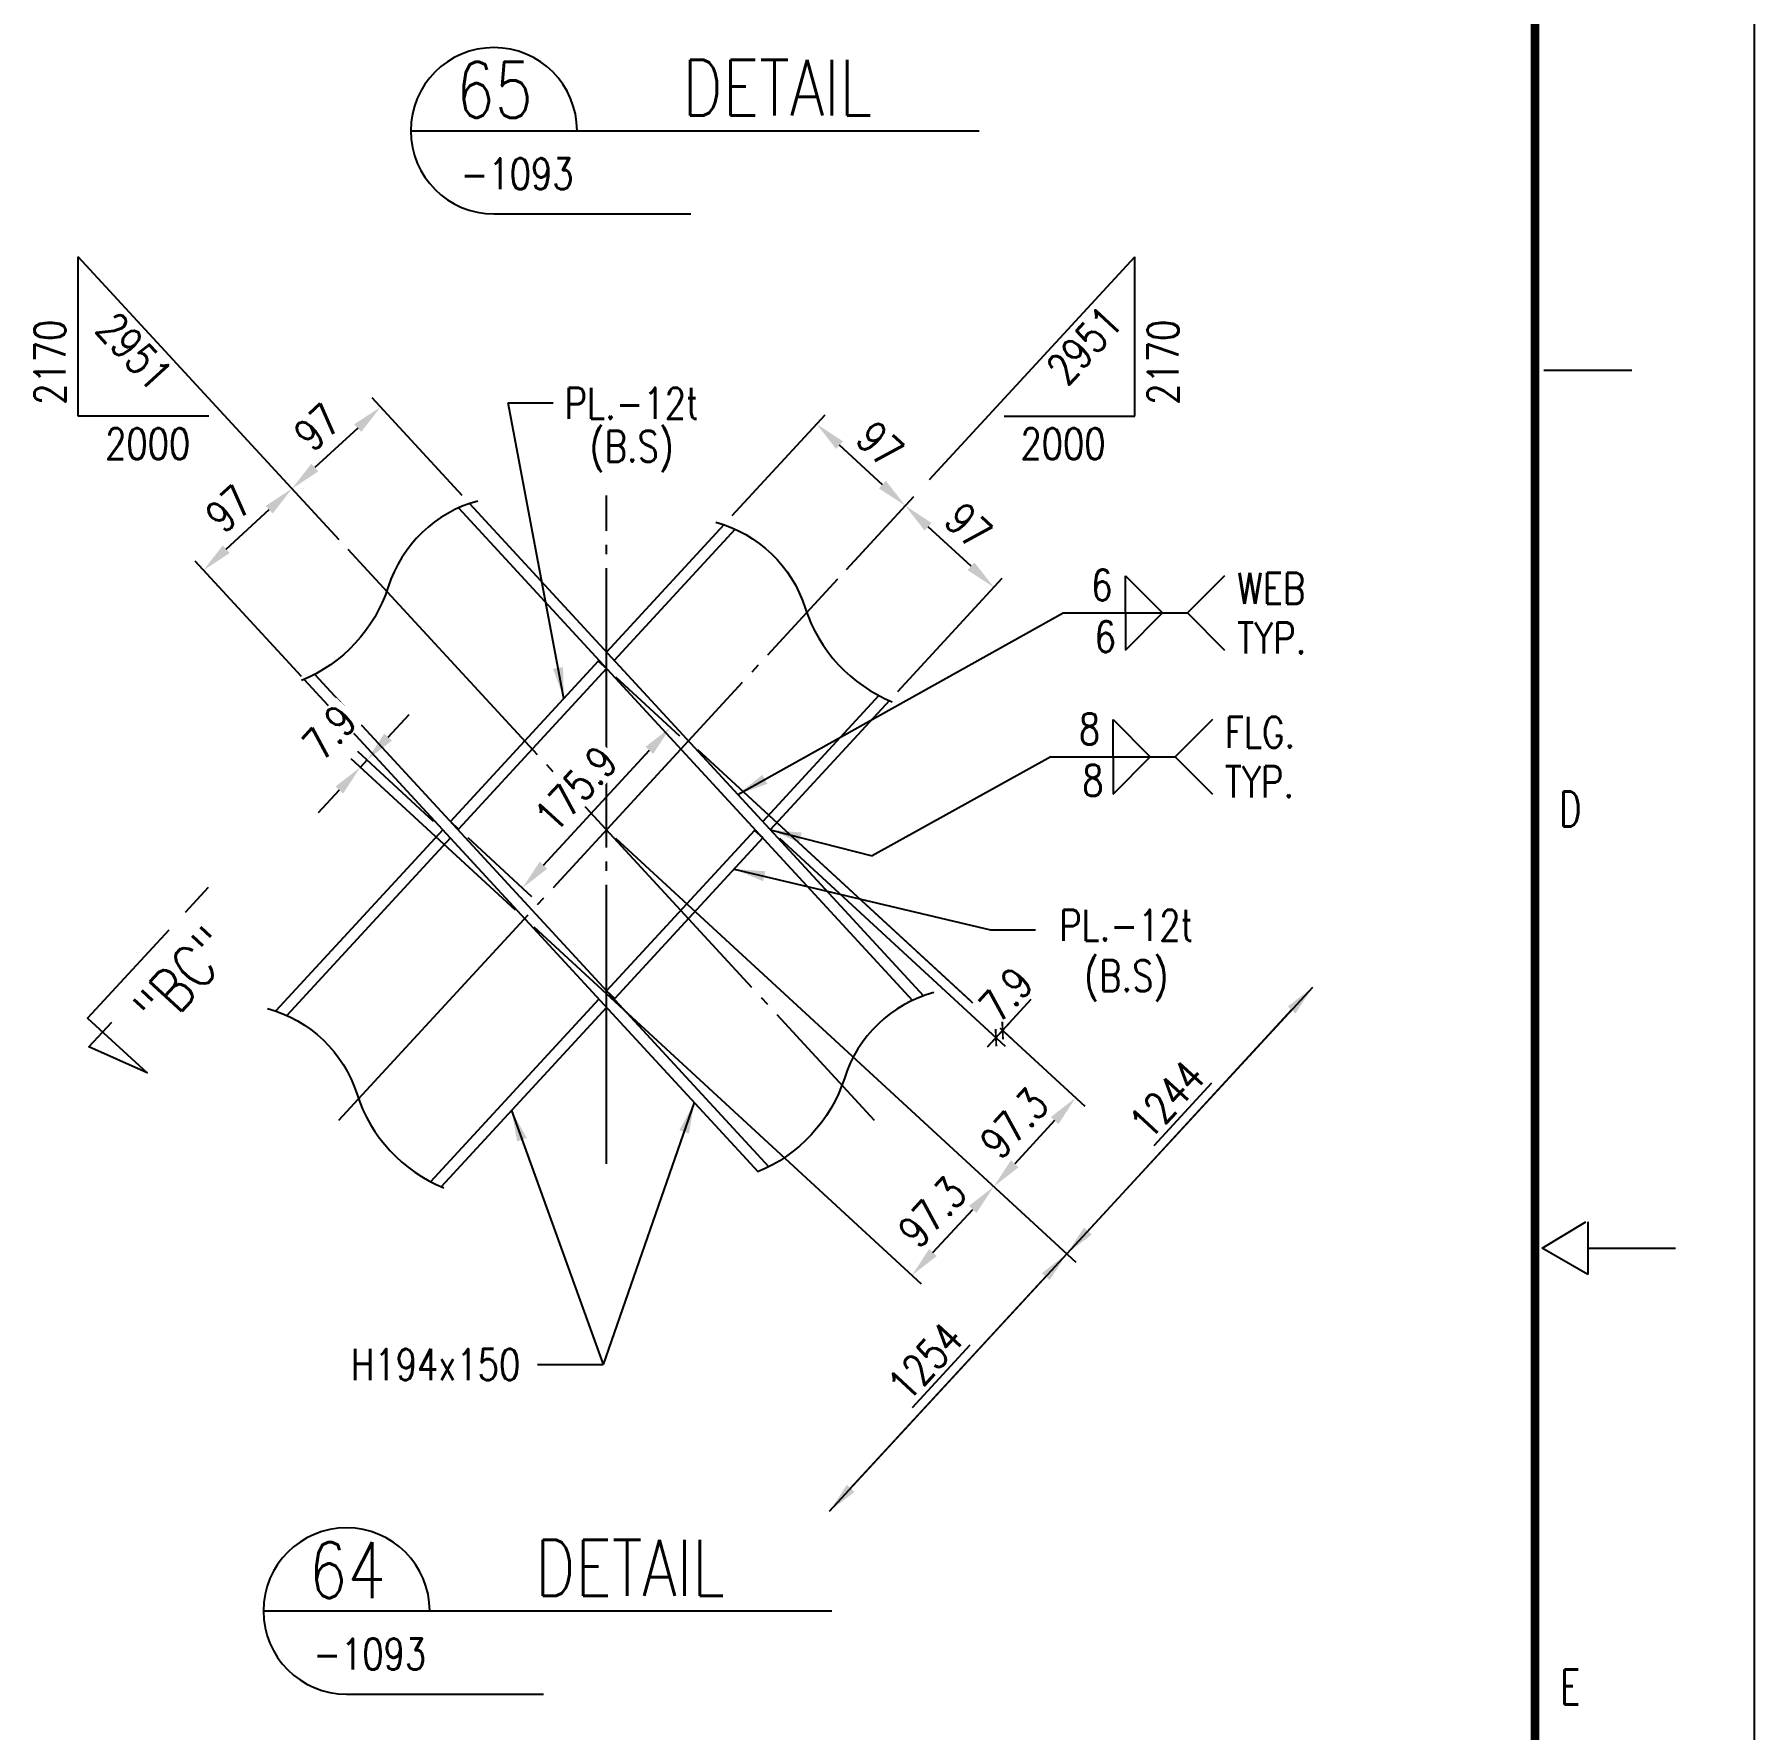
# Model space of a CAD drawing. Header units: millimetres. Extents: x 0 to 232280, y -26939 to 23794.
# Drawn here: x 136959 to 142501, y -16405 to -10941 of the extents above; entities that cross this region are included whole.
import ezdxf
from ezdxf.enums import TextEntityAlignment as Align

# ---------------------------------------------------------------- set-up
doc = ezdxf.new("R2010")
doc.units = ezdxf.units.MM
doc.header["$LTSCALE"] = 30
doc.linetypes.add('JNK-CENTER', pattern=[34, 30, -1.5, 1, -1.5])
for name, color, linetype in [('CEN-R', 1, 'JNK-CENTER'), ('CON-C', 4, 'Continuous'), ('CON-G', 3, 'Continuous'), ('CON-W', 7, 'Continuous'), ('CON-Y', 2, 'Continuous'), ('Dim-W', 7, 'Continuous'), ('TXT-Y', 2, 'Continuous')]:
    doc.layers.add(name, color=color, linetype=linetype)
doc.styles.add('ROMANS', font='ROMANS.shx', dxfattribs={"width": 0.8})
doc.styles.add('SIMPLEX', font='simplex.shx', dxfattribs={"width": 0.8})
doc.dimstyles.new('DIM40x4', dxfattribs={"dimscale": 40, "dimtxt": 2.5, "dimasz": 2.5, "dimexe": 1, "dimexo": 1, "dimgap": 1, "dimtad": 1, "dimdec": 1, "dimlfac": 0.25, "dimdsep": 46, "dimtxsty": 'SIMPLEX', "dimcen": 2.5, "dimclrd": 7, "dimclre": 7, "dimclrt": 2, "dimadec": 1, "dimazin": 2, "dimtfac": 1, "dimtdec": 1, "dimtmove": 2, "dimatfit": 3, "dimfxl": 1, "dimtfill": 1, "dimtolj": 1, "dimtzin": 0, "dimarcsym": 1})

# ---------------------------------------------------------------- blocks, each defined once
blk = doc.blocks.new('TITLE')
at = {"color": 7}
for p, q in [((841, 0), (841, 594.85)), ((824.02, 371.87), (831.1, 371.87)), ((823.88, 301.14), (827.42, 303.26)), ((827.56, 303.26), (827.56, 299.02)), ((827.56, 299.02), (823.88, 301.14)), ((827.56, 301.14), (834.63, 301.14))]:
    blk.add_line(p, q, dxfattribs=at)
at = {"color": 7, "const_width": 0.707}
blk.add_lwpolyline([(823.32, 17.33), (823.32, 577.17)], dxfattribs=at)
at = {"color": 7, "style": 'ROMANS', "width": 0.7}
for s, p in [('D', (826.15, 336.51)), ('E', (826.15, 265.77))]:
    blk.add_text(s, height=2.83, dxfattribs=at).set_placement(p, align=Align.MIDDLE)
blk = doc.blocks.new('SECTITLE')
at = {"layer": 'CON-G'}
for p, q in [((-1.7, 0), (44.1, 0)), ((5, -6.7), (20.86, -6.7))]:
    blk.add_line(p, q, dxfattribs=at)
blk.add_arc((5, 0), 6.7, 0, 270, dxfattribs=at)
at = {"layer": 'CON-C', "style": 'SIMPLEX', "width": 0.8}
for tag, p in [('ELEVATION', (27.83, 1.22)), ('A', (5.06, 1.04))]:
    blk.add_attdef(tag, text='', height=4.5, dxfattribs=at).set_placement(p, align=Align.CENTER)
at = {"layer": 'CON-Y', "style": 'SIMPLEX', "width": 0.8}
blk.add_attdef('SCALE', text='', height=2.5, dxfattribs=at).set_placement((44.9, -3.72), align=Align.RIGHT)
blk.add_attdef('H0000-0000', (1.54, -4.72), '', height=2.5, dxfattribs=at)
blk = doc.blocks.new('*D4076')
at = {"layer": 'DEFPOINTS', "color": 0, "ltscale": 0.5, "transparency": 16777216}
for p in [(138802.1, -13504.5), (141077.2, -14011.8), (141077.2, -14011.8)]:
    blk.add_point(p, dxfattribs=at)
at = {"layer": 'Dim-W', "color": 7, "lineweight": -2, "ltscale": 0.5, "transparency": 16777216}
for p, q in [((138831.5, -13531.6), (140314.5, -14898.4)), ((140352.9, -14797.8), (141009.5, -14085.4))]:
    blk.add_line(p, q, dxfattribs=at)
at = {"layer": 'Dim-W', "color": 7, "ltscale": 0.5, "transparency": 16777216}
for points in [[(140997.2, -14074.1), (141021.7, -14096.7), (141077.2, -14011.8)], [(140340.6, -14786.5), (140365.1, -14809.1), (140285.1, -14871.3)]]:
    blk.add_solid(points, dxfattribs=at)
at = {"layer": 'Dim-W', "color": 2, "ltscale": 0.5, "transparency": 16777216, "insert": (140607.6, -14373.8), "char_height": 100, "attachment_point": 5, "rotation": 47.3349, "style": 'SIMPLEX', "bg_fill": 3, "box_fill_scale": 1.1, "bg_fill_color": 256, "bg_fill_true_color": 13158600, "bg_fill_transparency": 0}
blk.add_mtext('\\A1;\\L1244', dxfattribs=at)
blk = doc.blocks.new('*D4077')
at = {"layer": 'DEFPOINTS', "color": 0, "ltscale": 0.5, "transparency": 16777216}
for p in [(140285.1, -14871.3), (140285.1, -14871.3), (139520.9, -15700.5)]:
    blk.add_point(p, dxfattribs=at)
at = {"layer": 'Dim-W', "color": 7, "lineweight": -2, "ltscale": 0.5, "transparency": 16777216}
blk.add_line((139588.6, -15627), (140217.3, -14944.8), dxfattribs=at)
at = {"layer": 'Dim-W', "color": 7, "ltscale": 0.5, "transparency": 16777216}
for points in [[(140205.1, -14933.5), (140229.6, -14956.1), (140285.1, -14871.3)], [(139576.4, -15615.7), (139600.9, -15638.3), (139520.9, -15700.5)]]:
    blk.add_solid(points, dxfattribs=at)
at = {"layer": 'Dim-W', "color": 2, "ltscale": 0.5, "transparency": 16777216, "insert": (139829.4, -15218.1), "char_height": 100, "attachment_point": 5, "rotation": 47.3349, "style": 'SIMPLEX', "bg_fill": 3, "box_fill_scale": 1.1, "bg_fill_color": 256, "bg_fill_true_color": 13158600, "bg_fill_transparency": 0}
blk.add_mtext('\\A1;\\L1254', dxfattribs=at)
blk = doc.blocks.new('*D4078')
at = {"layer": 'DEFPOINTS', "color": 0, "ltscale": 0.5, "transparency": 16777216}
for p in [(139065.9, -13218.3), (140049.8, -14654.4), (140049.8, -14654.4)]:
    blk.add_point(p, dxfattribs=at)
at = {"layer": 'Dim-W', "color": 7, "lineweight": -2, "ltscale": 0.5, "transparency": 16777216}
for p, q in [((139095.4, -13245.4), (140343, -14395.3)), ((140245.8, -14441.7), (140117.6, -14580.9))]:
    blk.add_line(p, q, dxfattribs=at)
at = {"layer": 'Dim-W', "color": 7, "ltscale": 0.5, "transparency": 16777216}
for points in [[(140233.6, -14430.4), (140258.1, -14453), (140313.6, -14368.2)], [(140105.3, -14569.6), (140129.8, -14592.2), (140049.8, -14654.4)]]:
    blk.add_solid(points, dxfattribs=at)
at = {"layer": 'Dim-W', "color": 2, "ltscale": 0.5, "transparency": 16777216, "insert": (140115.5, -14450.3), "char_height": 100, "attachment_point": 5, "rotation": 47.3349, "style": 'SIMPLEX', "bg_fill": 3, "box_fill_scale": 1.1, "bg_fill_color": 256, "bg_fill_true_color": 13158600, "bg_fill_transparency": 0}
blk.add_mtext('\\A1;97.3', dxfattribs=at)
blk = doc.blocks.new('*D4079')
at = {"layer": 'DEFPOINTS', "color": 0, "ltscale": 0.5, "transparency": 16777216}
for p in [(138538.3, -13790.8), (140049.8, -14654.4), (140049.8, -14654.4)]:
    blk.add_point(p, dxfattribs=at)
at = {"layer": 'Dim-W', "color": 7, "lineweight": -2, "ltscale": 0.5, "transparency": 16777216}
for p, q in [((138567.7, -13817.9), (139815.4, -14967.8)), ((139853.7, -14867.2), (139982, -14728))]:
    blk.add_line(p, q, dxfattribs=at)
at = {"layer": 'Dim-W', "color": 7, "ltscale": 0.5, "transparency": 16777216}
for points in [[(139969.8, -14716.7), (139994.3, -14739.3), (140049.8, -14654.4)], [(139841.5, -14855.9), (139866, -14878.5), (139786, -14940.7)]]:
    blk.add_solid(points, dxfattribs=at)
at = {"layer": 'Dim-W', "color": 2, "ltscale": 0.5, "transparency": 16777216, "insert": (139851.7, -14736.6), "char_height": 100, "attachment_point": 5, "rotation": 47.3349, "style": 'SIMPLEX', "bg_fill": 3, "box_fill_scale": 1.1, "bg_fill_color": 256, "bg_fill_true_color": 13158600, "bg_fill_transparency": 0}
blk.add_mtext('\\A1;97.3', dxfattribs=at)
blk = doc.blocks.new('*D4080')
at = {"layer": 'DEFPOINTS', "color": 0, "ltscale": 0.5, "transparency": 16777216}
for p in [(138274.5, -13504.5), (138538.3, -13790.8)]:
    blk.add_point(p, dxfattribs=at)
at = {"layer": 'Dim-W', "color": 7, "lineweight": -2, "ltscale": 0.5, "transparency": 16777216}
for p, q in [((138098.3, -13206.1), (138166, -13132.6)), ((138508.9, -13763.7), (137979.6, -13275.9)), ((138245, -13477.4), (138001.1, -13252.6)), ((137941.2, -13376.5), (137873.5, -13450))]:
    blk.add_line(p, q, dxfattribs=at)
at = {"layer": 'Dim-W', "color": 2, "ltscale": 0.5, "transparency": 16777216, "insert": (137909.5, -13189.7), "char_height": 100, "attachment_point": 5, "rotation": 47.3349, "style": 'SIMPLEX', "bg_fill": 3, "box_fill_scale": 1.1, "bg_fill_color": 256, "bg_fill_true_color": 13158600, "bg_fill_transparency": 0}
blk.add_mtext('\\A1;7.9', dxfattribs=at)
at = {"layer": 'DEFPOINTS', "color": 0, "ltscale": 0.5, "transparency": 16777216}
blk.add_point((138009, -13303), dxfattribs=at)
at = {"layer": 'Dim-W', "color": 7, "lineweight": -2, "ltscale": 0.5, "transparency": 16777216}
blk.add_line((138030.5, -13279.7), (138009, -13303), dxfattribs=at)
at = {"layer": 'Dim-W', "color": 7, "ltscale": 0.5, "transparency": 16777216}
for points in [[(138086, -13194.8), (138110.5, -13217.4), (138030.5, -13279.7)], [(137929, -13365.2), (137953.5, -13387.8), (138009, -13303)]]:
    blk.add_solid(points, dxfattribs=at)
blk = doc.blocks.new('_ArchTick')
at = {"color": 0, "linetype": 'ByBlock', "const_width": 0.15}
blk.add_lwpolyline([(-0.5, -0.5), (0.5, 0.5)], dxfattribs=at)
blk = doc.blocks.new('*D4081')
at = {"layer": 'DEFPOINTS', "color": 0, "ltscale": 0.5, "transparency": 16777216}
for p in [(139065.9, -13218.3), (139329.8, -13504.5)]:
    blk.add_point(p, dxfattribs=at)
at = {"layer": 'Dim-W', "color": 7, "lineweight": -2, "ltscale": 0.5, "transparency": 16777216}
for p, q in [((139095.4, -13245.4), (140107.7, -14178.4)), ((139359.2, -13531.6), (140086.3, -14201.7)), ((140078.3, -14151.3), (140105.4, -14121.9)), ((140056.8, -14174.6), (140029.7, -14204))]:
    blk.add_line(p, q, dxfattribs=at)
at = {"layer": 'Dim-W', "color": 2, "ltscale": 0.5, "transparency": 16777216, "insert": (140089, -14035.1), "char_height": 100, "attachment_point": 5, "rotation": 47.3349, "style": 'SIMPLEX', "bg_fill": 3, "box_fill_scale": 1.1, "bg_fill_color": 256, "bg_fill_true_color": 13158600, "bg_fill_transparency": 0}
blk.add_mtext('\\A1;7.9', dxfattribs=at)
at = {"layer": 'DEFPOINTS', "color": 0, "ltscale": 0.5, "transparency": 16777216}
blk.add_point((140078.3, -14151.3), dxfattribs=at)
at = {"layer": 'Dim-W', "color": 7, "lineweight": -2, "ltscale": 0.5, "transparency": 16777216}
blk.add_line((140056.8, -14174.6), (140078.3, -14151.3), dxfattribs=at)
at = {"layer": 'Dim-W', "color": 7, "lineweight": -2, "ltscale": 0.5, "transparency": 16777216, "xscale": 40, "yscale": 40, "zscale": 40}
for p, rotation in [((140078.3, -14151.3), 227.3348544954709), ((140056.8, -14174.6), 47.33485449547094)]:
    blk.add_blockref('_ArchTick', p, dxfattribs=dict(at, rotation=rotation))
blk = doc.blocks.new('*D4082')
at = {"layer": 'DEFPOINTS', "color": 0, "ltscale": 0.5, "transparency": 16777216}
for p in [(137788.9, -12405.1), (137968.3, -12599.8), (137846.8, -13040.5)]:
    blk.add_point(p, dxfattribs=at)
at = {"layer": 'Dim-W', "color": 7, "lineweight": -2, "ltscale": 0.5, "transparency": 16777216}
for p, q in [((137941.2, -12570.4), (137761.8, -12375.7)), ((137577.1, -12600.3), (137715.3, -12472.9)), ((137819.7, -13011.1), (137476.4, -12638.7))]:
    blk.add_line(p, q, dxfattribs=at)
at = {"layer": 'Dim-W', "color": 7, "ltscale": 0.5, "transparency": 16777216}
for points in [[(137704, -12460.6), (137726.6, -12485.2), (137788.9, -12405.1)], [(137565.8, -12588.1), (137588.4, -12612.6), (137503.6, -12668.1)]]:
    blk.add_solid(points, dxfattribs=at)
at = {"layer": 'Dim-W', "color": 2, "ltscale": 0.5, "transparency": 16777216, "insert": (137585.2, -12470.4), "char_height": 100, "attachment_point": 5, "rotation": 42.6651, "style": 'SIMPLEX', "bg_fill": 3, "box_fill_scale": 1.1, "bg_fill_color": 256, "bg_fill_true_color": 13158600, "bg_fill_transparency": 0}
blk.add_mtext('\\A1;97', dxfattribs=at)
blk = doc.blocks.new('*D4083')
at = {"layer": 'DEFPOINTS', "color": 0, "ltscale": 0.5, "transparency": 16777216}
for p in [(137788.9, -12405.1), (138363.7, -12456.3), (137968.3, -12599.8)]:
    blk.add_point(p, dxfattribs=at)
at = {"layer": 'Dim-W', "color": 7, "lineweight": -2, "ltscale": 0.5, "transparency": 16777216}
for p, q in [((138336.6, -12426.9), (138047.1, -12112.8)), ((138000.6, -12209.9), (137862.4, -12337.4)), ((137941.2, -12570.4), (137761.8, -12375.7))]:
    blk.add_line(p, q, dxfattribs=at)
at = {"layer": 'Dim-W', "color": 7, "ltscale": 0.5, "transparency": 16777216}
for points in [[(137989.3, -12197.7), (138011.9, -12222.2), (138074.2, -12142.2)], [(137851.1, -12325.1), (137873.7, -12349.6), (137788.9, -12405.1)]]:
    blk.add_solid(points, dxfattribs=at)
at = {"layer": 'Dim-W', "color": 2, "ltscale": 0.5, "transparency": 16777216, "insert": (137870.5, -12207.5), "char_height": 100, "attachment_point": 5, "rotation": 42.6651, "style": 'SIMPLEX', "bg_fill": 3, "box_fill_scale": 1.1, "bg_fill_color": 256, "bg_fill_true_color": 13158600, "bg_fill_transparency": 0}
blk.add_mtext('\\A1;97', dxfattribs=at)
blk = doc.blocks.new('*D4084')
at = {"layer": 'DEFPOINTS', "color": 0, "ltscale": 0.5, "transparency": 16777216}
for p in [(139479.4, -12197.2), (139180.3, -12521.6), (139547.8, -12695.4)]:
    blk.add_point(p, dxfattribs=at)
at = {"layer": 'Dim-W', "color": 7, "lineweight": -2, "ltscale": 0.5, "transparency": 16777216}
for p, q in [((139207.4, -12492.2), (139506.5, -12167.8)), ((139691.1, -12392.4), (139552.9, -12265)), ((139574.9, -12666), (139791.8, -12430.7))]:
    blk.add_line(p, q, dxfattribs=at)
at = {"layer": 'Dim-W', "color": 7, "ltscale": 0.5, "transparency": 16777216}
for points in [[(139564.2, -12252.7), (139541.6, -12277.2), (139479.4, -12197.2)], [(139702.4, -12380.1), (139679.8, -12404.6), (139764.7, -12460.1)]]:
    blk.add_solid(points, dxfattribs=at)
at = {"layer": 'Dim-W', "color": 2, "ltscale": 0.5, "transparency": 16777216, "insert": (139683, -12262.5), "char_height": 100, "attachment_point": 5, "rotation": 317.3349, "style": 'SIMPLEX', "bg_fill": 3, "box_fill_scale": 1.1, "bg_fill_color": 256, "bg_fill_true_color": 13158600, "bg_fill_transparency": 0}
blk.add_mtext('\\A1;97', dxfattribs=at)
blk = doc.blocks.new('*D4085')
at = {"layer": 'DEFPOINTS', "color": 0, "ltscale": 0.5, "transparency": 16777216}
for p in [(139764.7, -12460.1), (139574.9, -12666), (139713.4, -13088.3)]:
    blk.add_point(p, dxfattribs=at)
at = {"layer": 'Dim-W', "color": 7, "lineweight": -2, "ltscale": 0.5, "transparency": 16777216}
for p, q in [((139602, -12636.6), (139791.8, -12430.7)), ((139976.4, -12655.3), (139838.2, -12527.9)), ((139740.5, -13058.9), (140077.1, -12693.7))]:
    blk.add_line(p, q, dxfattribs=at)
at = {"layer": 'Dim-W', "color": 7, "ltscale": 0.5, "transparency": 16777216}
for points in [[(139849.5, -12515.7), (139826.9, -12540.2), (139764.7, -12460.1)], [(139987.7, -12643.1), (139965.1, -12667.6), (140050, -12723.1)]]:
    blk.add_solid(points, dxfattribs=at)
at = {"layer": 'Dim-W', "color": 2, "ltscale": 0.5, "transparency": 16777216, "insert": (139968.3, -12525.4), "char_height": 100, "attachment_point": 5, "rotation": 317.3349, "style": 'SIMPLEX', "bg_fill": 3, "box_fill_scale": 1.1, "bg_fill_color": 256, "bg_fill_true_color": 13158600, "bg_fill_transparency": 0}
blk.add_mtext('\\A1;97', dxfattribs=at)
blk = doc.blocks.new('*D4097')
at = {"layer": 'DEFPOINTS', "color": 0, "ltscale": 0.5, "transparency": 16777216}
for p in [(138802.1, -12985.1), (139008.1, -13174.9), (138325.4, -13502.4)]:
    blk.add_point(p, dxfattribs=at)
at = {"layer": 'Dim-W', "color": 7, "lineweight": -2, "ltscale": 0.5, "transparency": 16777216}
for p, q in [((138831.5, -13012.2), (139037.5, -13202.1)), ((138599.1, -13618.6), (138940.3, -13248.5)), ((138354.8, -13529.5), (138560.8, -13719.3))]:
    blk.add_line(p, q, dxfattribs=at)
at = {"layer": 'Dim-W', "color": 7, "ltscale": 0.5, "transparency": 16777216}
for points in [[(138928, -13237.2), (138952.6, -13259.8), (139008.1, -13174.9)], [(138586.9, -13607.4), (138611.4, -13629.9), (138531.4, -13692.2)]]:
    blk.add_solid(points, dxfattribs=at)
at = {"layer": 'Dim-W', "color": 2, "ltscale": 0.5, "transparency": 16777216, "insert": (138703.5, -13372.6), "char_height": 100, "attachment_point": 5, "rotation": 47.3349, "style": 'SIMPLEX', "bg_fill": 3, "box_fill_scale": 1.1, "bg_fill_color": 256, "bg_fill_true_color": 13158600, "bg_fill_transparency": 0}
blk.add_mtext('\\A1;175.9', dxfattribs=at)
blk = doc.blocks.new('SECMARK2')
at = {"layer": 'CON-C'}
blk.add_line((0, 0), (-2.72, 0), dxfattribs=at)
blk.add_lwpolyline([(-4.67, 0), (-14.32, 0), (-14.32, 6.51), (-15.93, 1.64), (-13.23, 1.64)], dxfattribs=at)
at = {"layer": 'CON-C', "style": 'SIMPLEX', "width": 0.8}
blk.add_attdef('TAG', (-12.98, 1.18), '', height=3.5, dxfattribs=at)

msp = doc.modelspace()

# ---------------------------------------------------------------- linework, layer by layer
for p, q in [((140473.62, -12805.91), (140473.62, -12685.91)), ((140473.62, -12685.91), (140593.62, -12805.91)), ((140473.62, -12805.91), (140473.62, -12925.91)), ((140473.62, -12925.91), (140593.62, -12805.91)), ((140433.93, -13269.31), (140433.93, -13149.31)), ((140433.93, -13149.31), (140553.93, -13269.31)), ((140433.93, -13269.31), (140433.93, -13389.31)), ((140433.93, -13389.31), (140553.93, -13269.31))]:
    msp.add_line(p, q)
at = {"layer": 'CEN-R'}
for p, q in [((138802.12, -14581.57), (138802.12, -12427.46)), ((138802.12, -14581.57), (138802.12, -12427.46)), ((137968.27, -12599.78), (139664.73, -14440.46)), ((137939.51, -14440.46), (139547.81, -12695.43))]:
    msp.add_line(p, q, dxfattribs=at)
at = {"layer": 'CON-G'}
for p, q in [((138325.05, -12467.51), (139787.66, -14054.45)), ((138360.89, -12453.27), (139822.98, -14039.66)), ((139180.34, -12521.63), (138802.12, -12932.01)), ((139216.17, -12535.87), (138826.59, -12958.57)), ((138775.64, -12960.73), (138298.94, -13477.96)), ((138775.64, -12960.73), (138802.12, -12985.13)), ((137827.86, -13019.95), (139290.28, -14606.7)), ((137861.83, -13003.69), (139324.66, -14590.88)), ((138802.12, -12985.13), (138325.41, -13502.36)), ((139679.4, -13072.05), (139305.29, -13477.96)), ((139713.37, -13088.31), (139329.77, -13504.52)), ((138274.46, -13504.52), (137736.22, -14088.52)), ((138298.94, -13477.96), (138325.41, -13502.36)), ((139278.82, -13506.68), (138802.12, -14023.91)), ((139278.82, -13506.68), (139305.29, -13531.08)), ((138298.94, -13531.08), (137772.05, -14102.76)), ((139305.29, -13531.08), (138828.59, -14048.31)), ((138777.64, -14050.47), (138235.28, -14638.94)), ((138802.12, -14023.91), (138828.59, -14048.31)), ((138802.12, -14077.03), (138269.25, -14655.2))]:
    msp.add_line(p, q, dxfattribs=at)
at = {"layer": 'CON-W'}
for p, q in [((140793.62, -12685.91), (140673.62, -12805.91)), ((140273.62, -12805.91), (140673.62, -12805.91)), ((140673.62, -12805.91), (140793.62, -12925.91)), ((140753.93, -13149.31), (140633.93, -13269.31)), ((140633.93, -13269.31), (140753.93, -13389.31))]:
    msp.add_line(p, q, dxfattribs=at)
for points in [[(138387.47, -12445.08, 0.2550891), (138098.89, -12722.08, -0.2205751), (137819.17, -13023.61, -0.2415798)], [(139153.76, -12513.44, -0.2550891), (139442.33, -12790.44, 0.2205751), (139722.06, -13091.97, 0.2415798)], [(139856.88, -14028.87, 0.2550891), (139568.31, -14305.86, -0.2205751), (139288.59, -14607.39, -0.2415798)], [(137709.64, -14080.33, -0.2550891), (137998.21, -14357.33, 0.2205751), (138277.94, -14658.86, 0.2415798)]]:
    msp.add_lwpolyline(points, format="xyb", dxfattribs=at)
at = {"layer": 'Dim-W', "ltscale": 0.5}
for p, q in [((137100.28, -12171.83), (137100.28, -11658.01)), ((139842.48, -12375.71), (140503.95, -11658.01)), ((140503.95, -12171.83), (140503.95, -11658.01)), ((138484.72, -12128.48), (138630.31, -12128.48)), ((137520.73, -12171.83), (137100.28, -12171.83)), ((140083.5, -12171.83), (140503.95, -12171.83)), ((139520.86, -15700.51), (141077.23, -14011.83)), ((138580.24, -15227.82), (138791.51, -15227.82))]:
    msp.add_line(p, q, dxfattribs=at)

# ---------------------------------------------------------------- block references
at = {"linetype": 'ByBlock', "xscale": 39.99999999599994, "yscale": 39.99999999599994, "zscale": 39.99999999599994}
msp.add_blockref('TITLE', (108860.97, -26898.29), dxfattribs=at)
at = {"layer": 'CON-W'}
ref = msp.add_blockref('SECTITLE', (138239.23, -11251.7), dxfattribs=dict(at, xscale=40, yscale=40, zscale=40))
ref.add_attrib('H0000-0000', '-1093', (138332.43, -11440.5), dxfattribs={"layer": 'CON-Y', "height": 100, "style": 'SIMPLEX', "width": 0.8})
ref.add_attrib('A', '65', dxfattribs={"layer": 'CON-C', "height": 180, "style": 'SIMPLEX', "width": 0.8}).set_placement((138441.63, -11210.1), align=Align.CENTER)
ref.add_attrib('ELEVATION', 'DETAIL', dxfattribs={"layer": 'CON-C', "height": 180, "style": 'SIMPLEX', "width": 0.8}).set_placement((139352.43, -11202.9), align=Align.CENTER)
ref = msp.add_blockref('SECMARK2', (137518.35, -13690.65), dxfattribs=dict(at, xscale=-40, yscale=40, zscale=40, rotation=227.3348545657214))
ref.add_attrib('TAG', '"BC"', (137368.74, -14160.23), dxfattribs={"layer": 'CON-C', "height": 140, "rotation": 47.33485, "style": 'SIMPLEX', "width": 0.8})
ref = msp.add_blockref('SECTITLE', (137764.44, -16022.2), dxfattribs=dict(at, xscale=40, yscale=40, zscale=40))
ref.add_attrib('H0000-0000', '-1093', (137857.65, -16211), dxfattribs={"layer": 'CON-Y', "height": 100, "style": 'SIMPLEX', "width": 0.8})
ref.add_attrib('A', '64', dxfattribs={"layer": 'CON-C', "height": 180, "style": 'SIMPLEX', "width": 0.8}).set_placement((137966.84, -15980.6), align=Align.CENTER)
ref.add_attrib('ELEVATION', 'DETAIL', dxfattribs={"layer": 'CON-C', "height": 180, "style": 'SIMPLEX', "width": 0.8}).set_placement((138877.64, -15973.4), align=Align.CENTER)

# ---------------------------------------------------------------- texts
at = {"layer": 'CON-W', "color": 2, "style": 'SIMPLEX', "width": 0.8}
for p in [(140363.62, -12765.91), (140374.63, -12932.3)]:
    msp.add_text('6', height=100, dxfattribs=at).set_placement(p)
at = {"layer": 'CON-Y', "style": 'SIMPLEX', "width": 0.8}
for p in [(137058.87, -12135.05), (140645.36, -12135.05)]:
    msp.add_text('2170', height=100, rotation=90, dxfattribs=at).set_placement(p)
for s, p in [('PL.-12t', (138883.3, -12180.23)), ('(B.S)', (138883.3, -12318.64))]:
    msp.add_text(s, height=100, dxfattribs=at).set_placement(p, align=Align.CENTER)
for s, p in [('2000', (137186.65, -12310.52)), ('2000', (140135.68, -12310.52)), ('H194x150', (137979.08, -15277.89))]:
    msp.add_text(s, height=100, dxfattribs=at).set_placement(p)
at = {"layer": 'Dim-W', "color": 2, "style": 'SIMPLEX', "width": 0.8}
for rotation, p in [(312.66515, (137150.89, -11895.55)), (47.33485, (140285.52, -12077.63))]:
    msp.add_text('2951', height=100, rotation=rotation, dxfattribs=at).set_placement(p)
at = {"layer": 'TXT-Y', "style": 'SIMPLEX', "width": 0.8}
for s, p in [('WEB', (140834.05, -12726.71)), ('TYP.', (140834.05, -12886.71)), ('FLG.', (140794.36, -13190.11)), ('TYP.', (140794.36, -13350.11))]:
    msp.add_text(s, height=100, dxfattribs=at).set_placement(p, align=Align.MIDDLE_LEFT)

# ---------------------------------------------------------------- next in the draw order: dimensions: what is measured, and where the dimension line sits
at = {"layer": 'Dim-W', "ltscale": 0.5}
for base, p1, p2, angle, picture, middle in [((139479.36, -12197.19), (139547.81, -12695.43), (139180.34, -12521.63), 317.33485, '*D4084', (139683, -12262.49)), ((137788.86, -12405.12), (137846.84, -13040.54), (137968.27, -12599.78), 42.66515, '*D4082', (137585.21, -12470.42))]:
    dim = msp.add_linear_dim(base=base, p1=p1, p2=p2, angle=angle, dimstyle='DIM40x4', dxfattribs=at)
    dim.commit()
    dim.dimension.update_dxf_attribs({"geometry": picture, "text_midpoint": middle})
dim = msp.add_linear_dim(base=(141077.23, -14011.83), p1=(138802.12, -13504.52), p2=(141077.23, -14011.83), angle=47.33485, text='%%U1244', dimstyle='DIM40x4', dxfattribs=at)
dim.commit()
dim.dimension.update_dxf_attribs({"geometry": '*D4076', "text_midpoint": (140607.63, -14373.79)})

# ---------------------------------------------------------------- next in the draw order: dimensions: what is measured, and where the dimension line sits
for base, p1, p2, angle, picture, middle in [((137788.86, -12405.12), (138363.71, -12456.33), (137968.27, -12599.78), 42.66515, '*D4083', (137870.52, -12207.47)), ((139764.66, -12460.14), (139713.37, -13088.31), (139574.92, -12666.01), 317.33485, '*D4085', (139968.31, -12525.44)), ((140049.79, -14654.44), (139065.94, -13218.26), (140049.79, -14654.44), 47.33485, '*D4078', (140115.53, -14450.32))]:
    dim = msp.add_linear_dim(base=base, p1=p1, p2=p2, angle=angle, dimstyle='DIM40x4', dxfattribs=at)
    dim.commit()
    dim.dimension.update_dxf_attribs({"geometry": picture, "text_midpoint": middle})
dim = msp.add_linear_dim(base=(140285.1, -14871.31), p1=(139520.86, -15700.51), p2=(140285.1, -14871.31), angle=47.33485, text='%%U1254', dimstyle='DIM40x4', dxfattribs=at)
dim.commit()
dim.dimension.update_dxf_attribs({"geometry": '*D4077', "text_midpoint": (139829.45, -15218.14)})

# ---------------------------------------------------------------- next in the draw order: linework, layer by layer
at = {"layer": 'CON-W'}
msp.add_line((140233.93, -13269.31), (140633.93, -13269.31), dxfattribs=at)
at = {"layer": 'Dim-W', "ltscale": 0.5}
msp.add_line((137761.75, -12375.71), (137100.28, -11658.01), dxfattribs=at)

# ---------------------------------------------------------------- next in the draw order: texts
at = {"layer": 'CON-W', "color": 2, "style": 'SIMPLEX', "width": 0.8}
for p in [(140323.93, -13229.31), (140334.94, -13395.7)]:
    msp.add_text('8', height=100, dxfattribs=at).set_placement(p)
at = {"layer": 'CON-Y', "style": 'SIMPLEX', "width": 0.8}
for s, p in [('PL.-12t', (140476.73, -13862.34)), ('(B.S)', (140476.73, -14024.94))]:
    msp.add_text(s, height=100, dxfattribs=at).set_placement(p, align=Align.CENTER)

# ---------------------------------------------------------------- next in the draw order: dimensions: what is measured, and where the dimension line sits
at = {"layer": 'Dim-W', "ltscale": 0.5}
dim = msp.add_linear_dim(base=(140049.79, -14654.44), p1=(138538.29, -13790.78), p2=(140049.79, -14654.44), angle=47.33485, dimstyle='DIM40x4', dxfattribs=at)
dim.commit()
dim.dimension.update_dxf_attribs({"geometry": '*D4079', "text_midpoint": (139851.7, -14736.57)})

# ---------------------------------------------------------------- next in the draw order: dimensions: what is measured, and where the dimension line sits
dim = msp.add_linear_dim(base=(138009.01, -13302.97), p1=(138274.46, -13504.52), p2=(138538.29, -13790.78), angle=47.33485, dimstyle='DIM40x4', dxfattribs=at)
dim.commit()
dim.dimension.update_dxf_attribs({"geometry": '*D4080', "text_midpoint": (137909.45, -13189.66)})
dim = msp.add_linear_dim(base=(140078.32, -14151.31), p1=(139329.77, -13504.52), p2=(139065.94, -13218.26), angle=47.33485, dimstyle='DIM40x4', override={"dimasz": 1, "dimblk1": 'ArchTick', "dimblk2": 'ArchTick', "dimsah": 1}, dxfattribs=at)
dim.commit()
dim.dimension.update_dxf_attribs({"geometry": '*D4081', "text_midpoint": (140089.02, -14035.12), "dimtype": 160})

# ---------------------------------------------------------------- next in the draw order: leaders
at = {"layer": 'CON-W'}
for points in [[(138495.84, -14409.35), (138791.51, -15227.82)], [(139085.02, -14383.99), (138791.51, -15227.82)]]:
    msp.add_leader(points, dimstyle='DIM40x4', dxfattribs=at)

# ---------------------------------------------------------------- next in the draw order: linework, layer by layer
at = {"layer": 'Dim-W', "ltscale": 0.5}
for p, q in [((140233.93, -13269.31), (139657.43, -13589.04)), ((140038.96, -13826.69), (140184.55, -13826.69)), ((140029.73, -14204.03), (140170.75, -14051.02))]:
    msp.add_line(p, q, dxfattribs=at)

# ---------------------------------------------------------------- next in the draw order: leaders
at = {"layer": 'CON-W'}
for points in [[(138664.5, -13081.32), (138484.72, -12128.48)], [(139225, -13390.84), (140273.62, -12805.91)], [(139329.77, -13504.52), (139657.43, -13589.04)], [(139213.01, -13631.21), (140038.96, -13826.69)]]:
    msp.add_leader(points, dimstyle='DIM40x4', dxfattribs=at)

# ---------------------------------------------------------------- next in the draw order: dimensions: what is measured, and where the dimension line sits
at = {"layer": 'Dim-W', "ltscale": 0.5}
dim = msp.add_linear_dim(base=(139008.07, -13174.95), p1=(138325.41, -13502.36), p2=(138802.12, -12985.13), angle=47.33485, dimstyle='DIM40x4', dxfattribs=at)
dim.commit()
dim.dimension.update_dxf_attribs({"geometry": '*D4097', "text_midpoint": (138703.54, -13372.57)})

doc.saveas('drawing.dxf')
